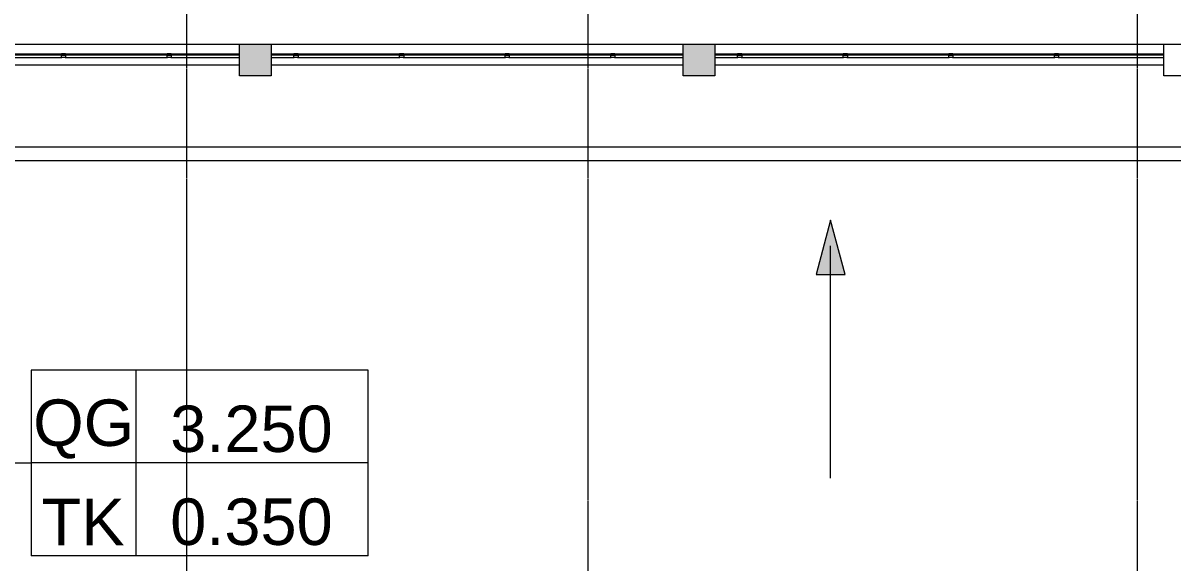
# Model space of a CAD drawing. Header units: millimetres. Extents: x -24439 to 198341, y -52871 to 149926.
# Drawn here: x 116703 to 127589, y 79514 to 84617 of the extents above; entities that cross this region are included whole.
import ezdxf

# ---------------------------------------------------------------- set-up
doc = ezdxf.new("R2010")
doc.units = ezdxf.units.MM
doc.linetypes.add('Double dash', pattern=[41.999998, 12, -6, 6, -6, 6, -6])
doc.linetypes.add('Grid Line', pattern=[22.225, 12.7, -3.175, 3.175, -3.175])
for name, color, linetype, lineweight in [('A-ANNO-NOTE', 131, 'Continuous', 9), ('A-FLOR', 192, 'Continuous', 9), ('A-FLOR-HRAL', 11, 'Continuous', 9), ('A-WALL', 113, 'Continuous', 9), ('C-PROP-LINE', 91, 'Double dash', 18), ('S-COLS', 52, 'Continuous', 9), ('S-COLS-3', 9, 'Continuous', 9), ('S-COLS-4', 52, 'Continuous', 18), ('S-GRID-1', 1, 'Grid Line', 9)]:
    doc.layers.add(name, color=color, linetype=linetype, lineweight=lineweight)
doc.styles.add('Arial_6', font='arial_0.ttf', dxfattribs={"height": 2})
doc.styles.add('Arial_7', font='arial_0.ttf', dxfattribs={"height": 440})
pattern_1 = [(180, (609.6, 0), (-2e-15, 13), []), (90, (609.6, 0), (76, -5e-15), [])]

# ---------------------------------------------------------------- blocks, each defined once
blk = doc.blocks.new('M_Concrete-Rectangular-Column2 - 300x300-2025390-TKCS_MB ĐỊNH VỊ CAO ĐỘ THIẾT KẾ')
at = {"layer": 'S-COLS-3'}
blk.add_hatch(color=256, dxfattribs=at).paths.add_polyline_path([(-150, 150), (-150, -150), (150, -150), (150, 150)])
at = {"layer": 'S-COLS-4'}
for p, q in [((-150, 150), (150, 150)), ((-150, -150), (-150, 150)), ((150, 150), (150, -150)), ((150, -150), (-150, -150))]:
    blk.add_line(p, q, dxfattribs=at)
blk = doc.blocks.new('NBS_CLDPhysicalSecuritySystems_MtlMeshPnlFncngSym_CLDModsecSecurusS3_InfillPanel - NBS_CLDPhysicalSecuritySystems_MtlMeshPnlFncngSym_CLDModsecSecurusS2_InfillPanel-2369432-TKCS_MB ĐỊNH VỊ CAO ĐỘ THIẾT KẾ')
at = {"layer": 'A-FLOR-HRAL'}
h = blk.add_hatch(dxfattribs=at)
h.set_pattern_fill('FP_7', color=256, style=0, pattern_type=2)
h.set_pattern_definition(pattern_1)
h.paths.add_polyline_path([(0, -6), (3900, -6), (3900, 6), (0, 6)])
for p, q in [((0, 6), (3900, 6)), ((214, 11), (254, 11)), ((214, 6), (214, 11)), ((254, 6), (214, 6)), ((254, 11), (254, 6)), ((1214, 11), (1254, 11)), ((1214, 6), (1214, 11)), ((1254, 6), (1214, 6)), ((1254, 11), (1254, 6)), ((2214, 11), (2254, 11)), ((2214, 6), (2214, 11)), ((2254, 6), (2214, 6)), ((2254, 11), (2254, 6)), ((3214, 11), (3254, 11)), ((3214, 6), (3214, 11)), ((3254, 6), (3214, 6)), ((3254, 11), (3254, 6)), ((3900, -6), (0, -6)), ((0, -27), (218, -27)), ((214, -6), (254, -6)), ((214, -23), (214, -6)), ((250, -27), (218, -27)), ((250, -27), (1218, -27)), ((254, -6), (254, -23)), ((1214, -6), (1254, -6)), ((1214, -23), (1214, -6)), ((1250, -27), (1218, -27)), ((1250, -27), (2218, -27)), ((1254, -6), (1254, -23)), ((2214, -6), (2254, -6)), ((2214, -23), (2214, -6)), ((2250, -27), (2218, -27)), ((2250, -27), (3218, -27)), ((2254, -6), (2254, -23)), ((3214, -6), (3254, -6)), ((3214, -23), (3214, -6)), ((3250, -27), (3218, -27)), ((3250, -27), (3900, -27)), ((3254, -6), (3254, -23))]:
    blk.add_line(p, q, dxfattribs=at)
for centre, start, end in [((218, -23), 180, 270), ((250, -23), 270, 0), ((1218, -23), 180, 270), ((1250, -23), 270, 0), ((2218, -23), 180, 270), ((2250, -23), 270, 0), ((3218, -23), 180, 270), ((3250, -23), 270, 360)]:
    blk.add_arc(centre, 4, start, end, dxfattribs=at)
blk = doc.blocks.new('NBS_CLDPhysicalSecuritySystems_MtlMeshPnlFncngSym_CLDModsecSecurusS3_InfillPanel - NBS_CLDPhysicalSecuritySystems_MtlMeshPnlFncngSym_CLDModsecSecurusS2_InfillPanel-2369440-TKCS_MB ĐỊNH VỊ CAO ĐỘ THIẾT KẾ')
at = {"layer": 'A-FLOR-HRAL'}
h = blk.add_hatch(dxfattribs=at)
h.set_pattern_fill('FP_7', color=256, style=0, pattern_type=2)
h.set_pattern_definition(pattern_1)
h.paths.add_polyline_path([(0, -6), (4249, -6), (4249, 6), (0, 6)])
for p, q in [((0, 6), (4249, 6)), ((214, 11), (254, 11)), ((214, 6), (214, 11)), ((254, 6), (214, 6)), ((254, 11), (254, 6)), ((1214, 11), (1254, 11)), ((1214, 6), (1214, 11)), ((1254, 6), (1214, 6)), ((1254, 11), (1254, 6)), ((2214, 11), (2254, 11)), ((2214, 6), (2214, 11)), ((2254, 6), (2214, 6)), ((2254, 11), (2254, 6)), ((3214, 11), (3254, 11)), ((3214, 6), (3214, 11)), ((3254, 6), (3214, 6)), ((3254, 11), (3254, 6)), ((4249, -6), (0, -6)), ((0, -27), (218, -27)), ((214, -6), (254, -6)), ((214, -23), (214, -6)), ((250, -27), (218, -27)), ((250, -27), (1218, -27)), ((254, -6), (254, -23)), ((1214, -6), (1254, -6)), ((1214, -23), (1214, -6)), ((1250, -27), (1218, -27)), ((1250, -27), (2218, -27)), ((1254, -6), (1254, -23)), ((2214, -6), (2254, -6)), ((2214, -23), (2214, -6)), ((2250, -27), (2218, -27)), ((2250, -27), (3218, -27)), ((2254, -6), (2254, -23)), ((3214, -6), (3254, -6)), ((3214, -23), (3214, -6)), ((3250, -27), (3218, -27)), ((3250, -27), (4249, -27)), ((3254, -6), (3254, -23))]:
    blk.add_line(p, q, dxfattribs=at)
for centre, start, end in [((218, -23), 180, 270), ((250, -23), 270, 0), ((1218, -23), 180, 270), ((1250, -23), 270, 0), ((2218, -23), 180, 270), ((2250, -23), 270, 0), ((3218, -23), 180, 270), ((3250, -23), 270, 360)]:
    blk.add_arc(centre, 4, start, end, dxfattribs=at)
blk = doc.blocks.new('Family - ___-1476882-TKCS_MB ĐỊNH VỊ CAO ĐỘ THIẾT KẾ')
at = {"layer": 'C-PROP-LINE'}
blk.add_line((33104, 84418), (127802, 84418), dxfattribs=at)
blk = doc.blocks.new('GHI CHU CAO DO THIET KE - GHI CHÚ CAO ĐỘ THIẾT KẾ-1513209-TKCS_MB ĐỊNH VỊ CAO ĐỘ THIẾT KẾ')
at = {"layer": 'A-ANNO-NOTE'}
for p, q in [((0, 8), (0, 0)), ((14.5, 8), (0, 8)), ((4.5, 8), (4.5, 0)), ((14.5, 0), (14.5, 8)), ((14.5, 4), (0, 4)), ((14.5, 0), (0, 0))]:
    blk.add_line(p, q, dxfattribs=at)
at = {"layer": 'A-ANNO-NOTE', "char_height": 2, "attachment_point": 5, "line_spacing_factor": 0.936439, "style": 'Arial_6'}
for s, insert, width in [('\\pt0.5,1,1.5,2,2.5,3,3.5,4,4.5,5,5.5,6,6.5,7,7.5,8,8.5,9,9.5,10,10.5,11,11.5,12,12.5,13,13.5,14,14.5,15,15.5,16;QG', (2.255, 5.459), 4.63), ('\\pt0.5,1,1.5,2,2.5,3,3.5,4,4.5,5,5.5,6,6.5,7,7.5,8,8.5,9,9.5,10,10.5,11,11.5,12,12.5,13,13.5,14,14.5,15,15.5,16;TK', (2.229, 1.459), 4.5)]:
    blk.add_mtext(s, dxfattribs=dict(at, insert=insert, width=width))
blk = doc.blocks.new('MUI TEN_0_1 - Moc lat gach-1550040-TKCS_MB ĐỊNH VỊ CAO ĐỘ THIẾT KẾ')
at = {"layer": 'A-ANNO-NOTE'}
blk.add_hatch(color=256, dxfattribs=at).paths.add_polyline_path([(7.872, -1.448), (10.209, -2.074), (7.872, -2.701)])
for p, q in [((7.872, -1.448), (7.872, -2.701)), ((10.209, -2.074), (7.872, -1.448)), ((-0.901, -2.074), (9.099, -2.074)), ((7.872, -2.701), (10.209, -2.074))]:
    blk.add_line(p, q, dxfattribs=at)

msp = doc.modelspace()

# ---------------------------------------------------------------- linework, layer by layer
at = {"layer": 'A-ANNO-NOTE'}
msp.add_line((116440.2, 80451.7), (116781, 80451.7), dxfattribs=at)
at = {"layer": 'A-FLOR'}
for p, q in [((128221.4, 83442.9), (86052.6, 83442.9)), ((86052.6, 83316.9), (128167.5, 83316.9))]:
    msp.add_line(p, q, dxfattribs=at)
at = {"layer": 'A-WALL'}
for p, q in [((114852.6, 84418.2), (118752.6, 84418.2)), ((119052.6, 84418.2), (122952.6, 84418.2)), ((123252.6, 84418.2), (127501.6, 84418.2)), ((118752.6, 84218.2), (114852.6, 84218.2)), ((122952.6, 84218.2), (119052.6, 84218.2)), ((127501.6, 84218.2), (123252.6, 84218.2))]:
    msp.add_line(p, q, dxfattribs=at)
at = {"layer": 'S-COLS'}
for p, q in [((127501.6, 84118.2), (127501.6, 84418.2)), ((127501.6, 84418.2), (127801.6, 84418.2)), ((127677.4, 84118.2), (127501.6, 84118.2))]:
    msp.add_line(p, q, dxfattribs=at)
at = {"layer": 'S-GRID-1'}
for p, q in [((118252.6, 80482.7), (118252.6, 85982.7)), ((122052.6, 80482.7), (122052.6, 85982.7)), ((127252.6, 80482.7), (127252.6, 85982.7)), ((118252.6, 20960.6), (118252.6, 80482.7)), ((122052.6, 20960.6), (122052.6, 80482.7)), ((127252.6, 20960.6), (127252.6, 80482.7))]:
    msp.add_line(p, q, dxfattribs=at)

# ---------------------------------------------------------------- block references
at = {"layer": 'A-ANNO-NOTE', "xscale": 220, "yscale": 220, "zscale": 220, "rotation": 90.0000000000001}
msp.add_blockref('MUI TEN_0_1 - Moc lat gach-1550040-TKCS_MB ĐỊNH VỊ CAO ĐỘ THIẾT KẾ', (123891.8, 80504.7), dxfattribs=at)
at = {"layer": 'A-ANNO-NOTE', "xscale": 220, "yscale": 220, "zscale": 220}
msp.add_blockref('GHI CHU CAO DO THIET KE - GHI CHÚ CAO ĐỘ THIẾT KẾ-1513209-TKCS_MB ĐỊNH VỊ CAO ĐỘ THIẾT KẾ', (116781, 79571.7), dxfattribs=at)
at = {"layer": 'A-FLOR-HRAL'}
for name, p in [('NBS_CLDPhysicalSecuritySystems_MtlMeshPnlFncngSym_CLDModsecSecurusS3_InfillPanel - NBS_CLDPhysicalSecuritySystems_MtlMeshPnlFncngSym_CLDModsecSecurusS2_InfillPanel-2369432-TKCS_MB ĐỊNH VỊ CAO ĐỘ THIẾT KẾ', (114852.6, 84318.2)), ('NBS_CLDPhysicalSecuritySystems_MtlMeshPnlFncngSym_CLDModsecSecurusS3_InfillPanel - NBS_CLDPhysicalSecuritySystems_MtlMeshPnlFncngSym_CLDModsecSecurusS2_InfillPanel-2369432-TKCS_MB ĐỊNH VỊ CAO ĐỘ THIẾT KẾ', (119052.6, 84318.2)), ('NBS_CLDPhysicalSecuritySystems_MtlMeshPnlFncngSym_CLDModsecSecurusS3_InfillPanel - NBS_CLDPhysicalSecuritySystems_MtlMeshPnlFncngSym_CLDModsecSecurusS2_InfillPanel-2369440-TKCS_MB ĐỊNH VỊ CAO ĐỘ THIẾT KẾ', (123252.6, 84318.2))]:
    msp.add_blockref(name, p, dxfattribs=at)
at = {"layer": 'C-PROP-LINE'}
msp.add_blockref('Family - ___-1476882-TKCS_MB ĐỊNH VỊ CAO ĐỘ THIẾT KẾ', (0, 0), dxfattribs=at)
at = {"layer": 'S-COLS', "rotation": 180}
for p in [(118902.6, 84268.2), (123102.6, 84268.2)]:
    msp.add_blockref('M_Concrete-Rectangular-Column2 - 300x300-2025390-TKCS_MB ĐỊNH VỊ CAO ĐỘ THIẾT KẾ', p, dxfattribs=at)

# ---------------------------------------------------------------- texts
at = {"layer": 'A-ANNO-NOTE', "char_height": 440, "width": 1586.2, "attachment_point": 5, "line_spacing_factor": 0.936439, "style": 'Arial_7'}
for s, insert in [('\\pt2794,5588,8382,11176,13970,16764,19558,22352,25146,27940,30734,33528,36322,39116,41910,44704,47498,50292,53086,55880,58674,61468,64262,67056,69850,72644,75438,78232,81026,83820,86614,89408;3.250', (118865.6, 80772.5)), ('\\pt2794,5588,8382,11176,13970,16764,19558,22352,25146,27940,30734,33528,36322,39116,41910,44704,47498,50292,53086,55880,58674,61468,64262,67056,69850,72644,75438,78232,81026,83820,86614,89408;0.350', (118865.6, 79892.5))]:
    msp.add_mtext(s, dxfattribs=dict(at, insert=insert))

doc.saveas('drawing.dxf')
